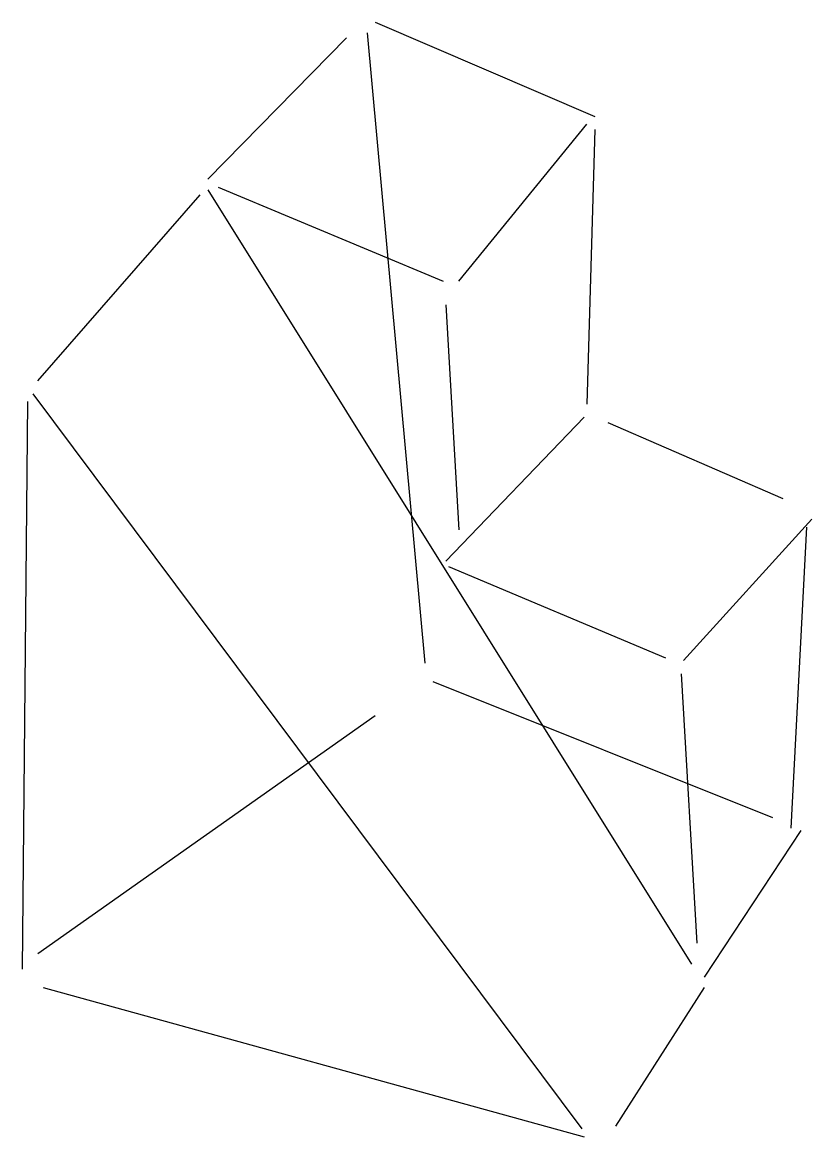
# Model space of a CAD drawing. Header units: metres. Extents: x -285 to 35, y 105 to 304.
# Drawn here: x -97.3 to 34.8, y 104.8 to 291 of the extents above; entities outside this region: 1.
import ezdxf

# ---------------------------------------------------------------- set-up
doc = ezdxf.new("R2010")
doc.units = ezdxf.units.M

msp = doc.modelspace()

# ---------------------------------------------------------------- linework, layer by layer
at = {"color": 0, "linetype": 'CONTINUOUS'}
for p, q in [((-285.288644, 303.724921), (-285.288644, 303.724921)), ((-38.257098, 291.045426), (-1.530284, 275.305363)), ((-39.56877, 289.29653), (-29.949842, 183.925552)), ((-66.239432, 264.811987), (-43.066562, 288.422082)), ((-24.265931, 247.760252), (-2.841956, 273.993691)), ((-1.530284, 273.119243), (-2.841956, 227.210726)), ((-66.239432, 263.063091), (14.647003, 133.644795)), ((-64.490536, 263.500315), (-26.889274, 247.760252)), ((-94.658991, 231.145741), (-67.551104, 262.188644)), ((-26.45205, 243.825237), (-24.265931, 206.223975)), ((-96.407886, 227.64795), (-97.282334, 132.770347)), ((-95.533438, 228.959621), (-3.716404, 106.099685)), ((-26.45205, 200.977287), (-3.27918, 225.024606)), ((0.655836, 224.150158), (29.949842, 211.470662)), ((13.335331, 184.362776), (34.759306, 207.972871)), ((33.884858, 206.661199), (31.261514, 156.380442)), ((-26.014826, 200.102839), (10.274763, 184.8)), ((-28.63817, 180.864984), (28.200946, 158.129338)), ((12.898107, 182.176656), (15.521451, 137.142587)), ((-94.658991, 135.393691), (-38.257098, 175.181073)), ((16.833123, 131.458675), (33.01041, 155.943218)), ((-93.784543, 129.709779), (-3.27918, 104.788013)), ((1.967508, 106.536909), (16.833123, 129.709779))]:
    msp.add_line(p, q, dxfattribs=at)

doc.saveas('drawing.dxf')
